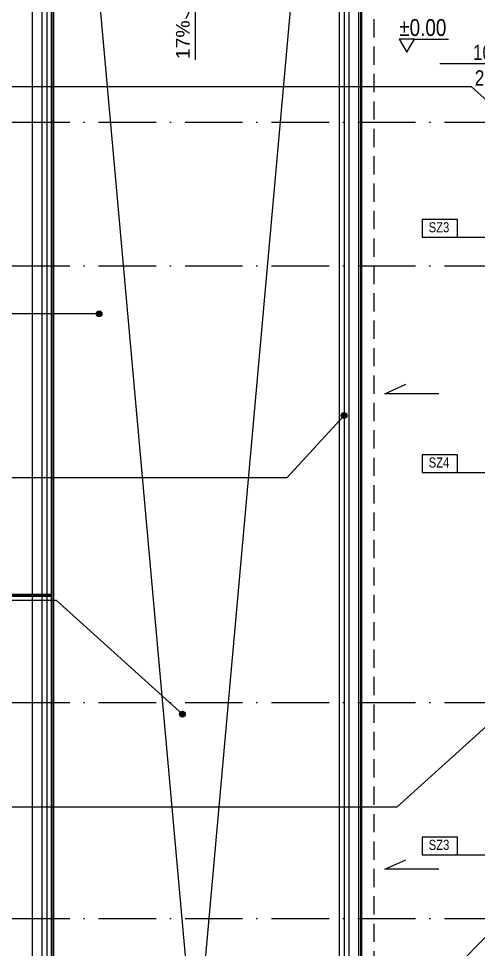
# Model space of a CAD drawing. Header units: millimetres. Extents: x 58205 to 122423, y 1055 to 94479.
# Drawn here: x 68330 to 68809, y 10814 to 11784 of the extents above; entities that cross this region are included whole.
import ezdxf

# ---------------------------------------------------------------- set-up
doc = ezdxf.new("R2010")
doc.units = ezdxf.units.MM
doc.linetypes.add('ACAD_ISO10W100', pattern=[18, 12, -3, 0, -3])
doc.linetypes.add('HIDDEN', pattern=[9.525, 6.35, -3.175])
doc.layers.add('$ oświetlenie $', color=30, linetype='Continuous', lineweight=30)
for name, color, linetype in [('+48_KOTY', 3, 'Continuous'), ('+48_MEBLE', 251, 'Continuous'), ('+48_OPISY', 3, 'Continuous'), ('+48_OPISY T', 3, 'Continuous'), ('+48_OPISY_STOLARKA', 3, 'Continuous'), ('+48_OPISY_ŚCIAN', 3, 'Continuous'), ('+48_OSIE', 8, 'Continuous'), ('+48_SCHODY', 2, 'Continuous'), ('+48_STOLARKA_DRZWI', 3, 'Continuous'), ('+48_WIDOK', 5, 'Continuous')]:
    doc.layers.add(name, color=color, linetype=linetype)
doc.styles.get("Standard").update_dxf_attribs({"font": 'ARIAL.TTF'})
doc.styles.add('WRP_ARIAL', font='ARIAL.TTF', dxfattribs={"width": 0.8})

# ---------------------------------------------------------------- blocks, each defined once
blk = doc.blocks.new('OPIS_STOLARKA')
at = {"layer": '+48_OPISY_STOLARKA'}
blk.add_line((0, 30), (0, -30), dxfattribs=at)
at = {"layer": '+48_STOLARKA_DRZWI'}
blk.add_circle((0, -45), 15, dxfattribs=at)
at = {"layer": '+48_OPISY_STOLARKA', "style": 'WRP_ARIAL', "width": 0.8}
for tag, p in [('SZER', (-2.27, -15.9)), ('WYS', (14.32, -13.58)), ('OZN', (5.03, -51.33))]:
    blk.add_attdef(tag, p, '', height=10, rotation=90, dxfattribs=at)
blk = doc.blocks.new('SCIANA')
at = {"layer": '+48_OPISY_ŚCIAN', "ltscale": 5}
blk.add_line((-25, 0), (25, 0), dxfattribs=at)
blk.add_lwpolyline([(-60, 0), (-25, 0), (-25, 17.5), (-60, 17.5)], close=True, dxfattribs=at)
at = {"layer": '+48_OPISY_ŚCIAN', "ltscale": 5, "style": 'WRP_ARIAL', "width": 0.8}
blk.add_attdef('TYP', (-53.56, 4.8), '', height=10, dxfattribs=at)
blk = doc.blocks.new('koty')
at = {"layer": '+48_KOTY', "color": 3, "ltscale": 5}
blk.add_line((70403.15, 11224.99), (70423.15, 11224.99), dxfattribs=at)
blk.add_lwpolyline([(70398.6, 11217.11), (70403.15, 11224.99), (70394.05, 11224.99)], close=True, dxfattribs=at)
at = {"layer": '+48_KOTY', "color": 3, "style": 'WRP_ARIAL', "width": 0.8}
blk.add_attdef('POZIOM', (70403.19, 11226.78), '', height=10, dxfattribs=at)

msp = doc.modelspace()

# ---------------------------------------------------------------- hatches: boundary and pattern name
at = {"layer": '+48_OPISY T'}
h = msp.add_hatch(color=256, dxfattribs=at)
edge = h.paths.add_edge_path()
edge.add_arc((68414.042, 11476.634), 3, 0, 360)
h = msp.add_hatch(color=256, dxfattribs=at)
edge = h.paths.add_edge_path()
edge.add_arc((68669.484, 11370.569), 3, 0, 360)
h = msp.add_hatch(color=256, dxfattribs=at)
edge = h.paths.add_edge_path()
edge.add_arc((68500.886, 11059.217), 3, 0, 360)

# ---------------------------------------------------------------- linework, layer by layer
at = {"layer": '$ oświetlenie $', "color": 2, "lineweight": 60, "ltscale": 0.15}
msp.add_line((68364.484, 11183.019), (67993.218, 11183.019), dxfattribs=at)
at = {"layer": '$ oświetlenie $', "ltscale": 0.15}
msp.add_lwpolyline([(68366.484, 12360.217), (68364.484, 12360.217), (68364.484, 10687.217), (68366.484, 10687.217)], close=True, dxfattribs=at)
at = {"layer": '+48_MEBLE'}
for p, q in [((68686.484, 11955.217), (68686.484, 10727.217)), ((68687.684, 11955.217), (68687.684, 10727.217))]:
    msp.add_line(p, q, dxfattribs=at)
at = {"layer": '+48_OPISY'}
for points in [[(68203.193, 11713.401), (68801.804, 11713.401)], [(68801.804, 11713.401), (68839.2, 11680.079)], [(68414.042, 11476.634), (68203.193, 11476.634)], [(68669.484, 11370.569), (68609.733, 11305.562)], [(68609.733, 11305.562), (68203.193, 11305.562)], [(68203.193, 11178.162), (68369.256, 11178.162)], [(68369.256, 11178.162), (68500.886, 11059.217)], [(68724.77, 10962.572), (68839.373, 11066.131)], [(68203.193, 10962.572), (68724.77, 10962.572)]]:
    msp.add_lwpolyline(points, dxfattribs=at)
at = {"layer": '+48_OPISY T'}
for centre in [(68414.042, 11476.634), (68669.484, 11370.569), (68500.886, 11059.217)]:
    msp.add_circle(centre, 3, dxfattribs=at)
at = {"layer": '+48_OSIE', "linetype": 'ACAD_ISO10W100', "ltscale": 5}
for p, q in [((68053.193, 11676.217), (71642.384, 11676.217)), ((68053.193, 11526.7), (69596.135, 11526.7)), ((68053.193, 11071.217), (71642.384, 11071.217)), ((68053.193, 10846.217), (71642.384, 10846.217))]:
    msp.add_line(p, q, dxfattribs=at)
at = {"layer": '+48_SCHODY'}
for p, q in [((68669.484, 12370.217), (68669.484, 10697.217)), ((68674.484, 12370.217), (68674.484, 10697.217))]:
    msp.add_line(p, q, dxfattribs=at)
for points in [[(68808.484, 12915.717), (68354.484, 12915.717), (68354.484, 10687.217)], [(68808.484, 12910.717), (68359.484, 12910.717), (68359.484, 10687.217)], [(68364.484, 12360.217), (68514.484, 10687.217), (68664.484, 12360.217)], [(68514.484, 11741.378), (68514.484, 11806.271), (68504.657, 11784.179)]]:
    msp.add_lwpolyline(points, dxfattribs=at)
at = {"layer": '+48_WIDOK'}
for p, q in [((68344.484, 12925.717), (68344.484, 10687.217)), ((68364.484, 12370.217), (68364.484, 10687.217)), ((68664.484, 12370.217), (68664.484, 10637.217)), ((68684.484, 12370.217), (68684.484, 10637.217)), ((68344.484, 11080.217), (68344.484, 10519.217))]:
    msp.add_line(p, q, dxfattribs=at)
at = {"layer": '+48_WIDOK', "linetype": 'HIDDEN', "ltscale": 3}
msp.add_line((68700.484, 11955.217), (68700.484, 10727.217), dxfattribs=at)
at = {"layer": '+48_WIDOK', "color": 4, "ltscale": 0.15}
msp.add_line((68823.484, 10833.217), (68684.483, 10694.217), dxfattribs=at)
at = {"layer": '+48_WIDOK', "linetype": 'Continuous'}
for points in [[(68768.343, 11393.25), (68711.923, 11393.25), (68734.016, 11403.077)], [(68768.343, 10897.608), (68711.923, 10897.608), (68734.016, 10907.435)]]:
    msp.add_lwpolyline(points, dxfattribs=at)

# ---------------------------------------------------------------- block references
at = {"layer": '+48_KOTY'}
ref = msp.add_blockref('koty', (-55166.547, -7992.958), dxfattribs=dict(at, xscale=1.759999999572756, yscale=1.759999999567299, zscale=1.759999999567403))
ref.add_attrib('POZIOM', '±0.00', (68727.016, 11766.179), dxfattribs={"color": 3, "height": 17.6, "style": 'WRP_ARIAL', "width": 0.8})
at = {"layer": '+48_OPISY_STOLARKA'}
ref = msp.add_blockref('OPIS_STOLARKA', (68817.151, 11737.359), dxfattribs=dict(at, xscale=-1.600000000000364, yscale=1.600000000000364, zscale=1.6, rotation=90))
ref.add_attrib('SZER', '100', (68803.8, 11740.995), dxfattribs={"height": 16, "style": 'WRP_ARIAL', "width": 0.8})
ref.add_attrib('WYS', '200', (68805.707, 11714.397), dxfattribs={"height": 16, "style": 'WRP_ARIAL', "width": 0.8})
at = {"layer": '+48_OPISY_ŚCIAN', "xscale": 1.049999999999272, "yscale": 1.050000000000182, "zscale": 1.05}
for p, values in [((68813.867, 11556.469), {'TYP': 'SZ3'}), ((68813.867, 11311.295), {'TYP': 'SZ4'}), ((68813.918, 10912.694), {'TYP': 'SZ3'})]:
    msp.add_blockref('SCIANA', p, dxfattribs=at).add_auto_attribs(values)

# ---------------------------------------------------------------- texts
at = {"layer": '+48_SCHODY', "insert": (68494.165, 11742.149), "char_height": 14.4, "width": 28929.93981, "attachment_point": 1, "rotation": 90}
msp.add_mtext('17%', dxfattribs=at)

doc.saveas('drawing.dxf')
